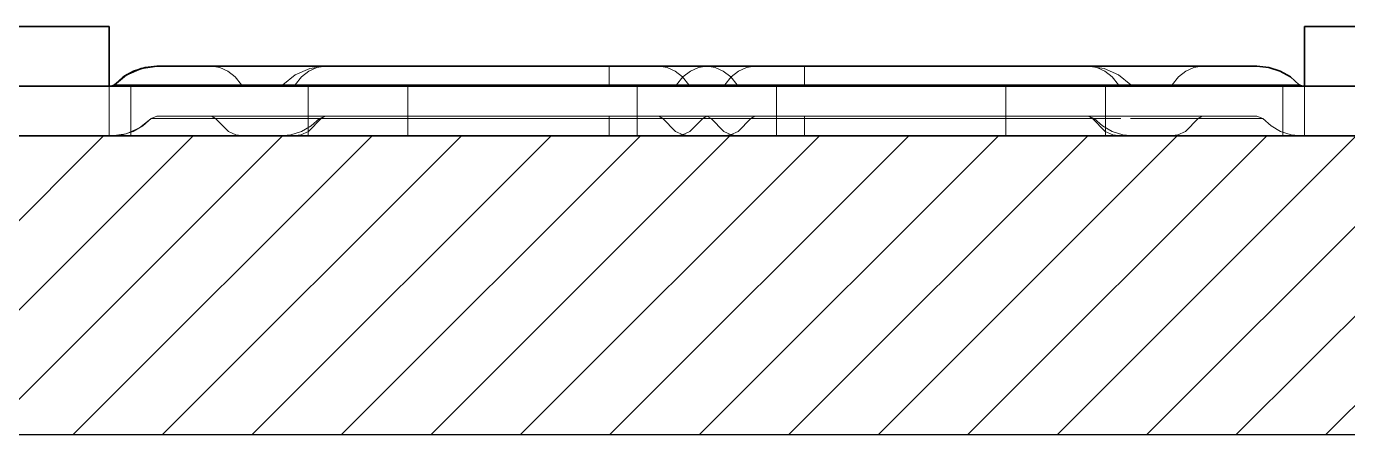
# Model space of a CAD drawing. Extents: x -442114 to -441356, y 420528 to 426243.
# Drawn here: x -441680.2 to -441613.9, y 423918.6 to 423939.1 of the extents above; entities that cross this region are included whole.
import ezdxf

# ---------------------------------------------------------------- set-up
doc = ezdxf.new("R2010")
doc.units = 0
doc.linetypes.add('DASHED2', pattern=[9.525, 6.35, -3.175])
for name, color, linetype, lineweight in [('GIZLI', 8, 'DASHED2', 18), ('GORUNEN', 7, 'Continuous', 35), ('SINIR', 7, 'Continuous', 35), ('TEGET', 8, 'Continuous', 18)]:
    doc.layers.add(name, color=color, linetype=linetype, lineweight=lineweight)

# ---------------------------------------------------------------- blocks, each defined once
blk = doc.blocks.new('JHKJHKJHKJ')
at = {"layer": 'GIZLI', "color": 6}
for points in [[(-441735.706, 423940.616), (-441720.206, 423940.616)], [(-441720.206, 423940.616), (-441720.206, 423937.616)], [(-441660.206, 423937.616), (-441660.206, 423940.616)], [(-441644.706, 423940.616), (-441660.206, 423940.616)], [(-441720.206, 423937.616), (-441735.706, 423937.616)], [(-441660.206, 423937.616), (-441644.706, 423937.616)]]:
    blk.add_lwpolyline(points, dxfattribs=at)
at = {"layer": 'GORUNEN', "color": 6}
for points in [[(-441735.706, 423940.616), (-441720.206, 423940.616)], [(-441720.206, 423937.616), (-441720.206, 423940.616)], [(-441660.206, 423937.616), (-441660.206, 423940.616)], [(-441644.706, 423940.616), (-441660.206, 423940.616)], [(-441735.706, 423937.616), (-441720.206, 423937.616)], [(-441644.706, 423937.616), (-441660.206, 423937.616)]]:
    blk.add_lwpolyline(points, dxfattribs=at)

msp = doc.modelspace()

# ---------------------------------------------------------------- hatches: boundary and pattern name
at = {"true_color": 0xf8f6b0}
h = msp.add_hatch(dxfattribs=at)
h.set_pattern_fill('ANSI31', color=51)
h.set_pattern_definition([(45, (0.0685, 3415.665), (-2.24506403, 2.24506403), [])])
h.paths.add_polyline_path([(-441856.104, 423933.616), (-441856.104, 423918.616), (-441436.094, 423918.616), (-441436.094, 423933.616)])

# ---------------------------------------------------------------- linework, layer by layer
at = {"color": 51, "true_color": 0xf8f6b0}
for p, q in [((-441436.094, 423933.616), (-441856.104, 423933.616)), ((-441856.104, 423918.616), (-441436.094, 423918.616))]:
    msp.add_line(p, q, dxfattribs=at)
at = {"layer": 'GIZLI', "color": 3}
for points in [[(-441675.832, 423936.181), (-441675.384, 423936.577), (-441674.864, 423936.872), (-441674.294, 423937.054), (-441673.699, 423937.116)], [(-441673.699, 423937.116), (-441673.63, 423937.116), (-441673.428, 423937.116), (-441672.708, 423937.116), (-441671.783, 423937.116), (-441670.963, 423937.116)], [(-441669.447, 423936.181), (-441669.766, 423936.577), (-441670.135, 423936.872), (-441670.54, 423937.054), (-441670.963, 423937.116)], [(-441665.243, 423937.116), (-441666.031, 423937.007), (-441666.761, 423936.687), (-441667.376, 423936.181)], [(-441666.758, 423936.181), (-441666.439, 423936.577), (-441666.07, 423936.872), (-441665.665, 423937.054), (-441665.243, 423937.116)], [(-441666.758, 423936.181), (-441666.439, 423936.577), (-441666.07, 423936.872), (-441665.665, 423937.054), (-441665.243, 423937.116)], [(-441665.243, 423937.116), (-441646.099, 423937.116)], [(-441648.515, 423937.116), (-441643.684, 423937.116)], [(-441646.999, 423936.181), (-441647.318, 423936.577), (-441647.687, 423936.872), (-441648.092, 423937.054), (-441648.515, 423937.116)], [(-441647.615, 423936.181), (-441647.296, 423936.577), (-441646.927, 423936.872), (-441646.522, 423937.054), (-441646.099, 423937.116)], [(-441647.615, 423936.181), (-441647.296, 423936.577), (-441646.927, 423936.872), (-441646.522, 423937.054), (-441646.099, 423937.116)], [(-441626.956, 423937.116), (-441646.099, 423937.116)], [(-441646.099, 423937.116), (-441626.956, 423937.116)], [(-441644.584, 423936.181), (-441644.902, 423936.577), (-441645.272, 423936.872), (-441645.677, 423937.054), (-441646.099, 423937.116)], [(-441644.584, 423936.181), (-441644.902, 423936.577), (-441645.272, 423936.872), (-441645.676, 423937.054), (-441646.099, 423937.116)], [(-441645.199, 423936.181), (-441644.881, 423936.577), (-441644.511, 423936.872), (-441644.107, 423937.054), (-441643.684, 423937.116)], [(-441643.684, 423937.116), (-441621.236, 423937.116)], [(-441625.44, 423936.181), (-441625.759, 423936.577), (-441626.129, 423936.872), (-441626.533, 423937.054), (-441626.956, 423937.116)], [(-441625.44, 423936.181), (-441625.759, 423936.577), (-441626.129, 423936.872), (-441626.533, 423937.054), (-441626.956, 423937.116)], [(-441624.823, 423936.181), (-441625.438, 423936.687), (-441626.167, 423937.007), (-441626.956, 423937.116)], [(-441622.751, 423936.181), (-441622.433, 423936.577), (-441622.063, 423936.872), (-441621.659, 423937.054), (-441621.236, 423937.116)], [(-441621.236, 423937.116), (-441620.415, 423937.116), (-441619.49, 423937.116), (-441618.771, 423937.116), (-441618.569, 423937.116), (-441618.499, 423937.116)], [(-441700.099, 423936.116), (-441592.099, 423936.116)], [(-441674.999, 423936.116), (-441675.15, 423936.116), (-441675.29, 423936.116), (-441675.418, 423936.116), (-441675.536, 423936.116), (-441675.643, 423936.116), (-441675.738, 423936.116), (-441675.823, 423936.116), (-441675.896, 423936.116), (-441675.958, 423936.116), (-441676.009, 423936.116), (-441676.048, 423936.116), (-441676.077, 423936.116), (-441676.094, 423936.116), (-441676.099, 423936.116)], [(-441676.099, 423936.116), (-441675.347, 423936.116), (-441673.128, 423936.116), (-441669.554, 423936.116), (-441664.804, 423936.116), (-441659.116, 423936.116), (-441652.775, 423936.116), (-441646.099, 423936.116), (-441639.424, 423936.116), (-441633.083, 423936.116), (-441627.395, 423936.116), (-441622.644, 423936.116), (-441619.07, 423936.116), (-441616.851, 423936.116), (-441616.099, 423936.116)], [(-441676.099, 423936.116), (-441676.099, 423933.616)], [(-441675.967, 423936.117), (-441675.98, 423936.116)], [(-441669.343, 423936.116), (-441670.257, 423936.116), (-441671.33, 423936.116), (-441673.576, 423936.116), (-441674.555, 423936.116), (-441675.323, 423936.116), (-441675.812, 423936.116), (-441675.98, 423936.116)], [(-441675.98, 423936.116), (-441675.859, 423936.116), (-441675.499, 423936.116), (-441674.903, 423936.116), (-441674.077, 423936.116), (-441673.029, 423936.116), (-441671.769, 423936.116), (-441670.309, 423936.116), (-441668.663, 423936.116), (-441666.847, 423936.116), (-441664.879, 423936.116), (-441662.777, 423936.116), (-441660.562, 423936.116), (-441655.875, 423936.116), (-441650.999, 423936.116)], [(-441666.099, 423936.116), (-441674.999, 423936.116)], [(-441674.999, 423936.116), (-441674.999, 423933.616)], [(-441669.447, 423936.181), (-441650.999, 423936.181)], [(-441669.447, 423936.181), (-441669.343, 423936.116)], [(-441669.343, 423936.116), (-441646.895, 423936.116)], [(-441667.376, 423936.181), (-441667.523, 423936.116)], [(-441666.862, 423936.116), (-441666.949, 423936.116), (-441667.031, 423936.116), (-441667.107, 423936.116), (-441667.177, 423936.116), (-441667.242, 423936.116), (-441667.3, 423936.116), (-441667.351, 423936.116), (-441667.396, 423936.116), (-441667.435, 423936.116), (-441667.466, 423936.116), (-441667.491, 423936.116), (-441667.509, 423936.116), (-441667.519, 423936.116), (-441667.523, 423936.116)], [(-441667.523, 423936.116), (-441667.519, 423936.116), (-441667.509, 423936.116), (-441667.491, 423936.116), (-441667.466, 423936.116), (-441667.435, 423936.116), (-441667.396, 423936.116), (-441667.351, 423936.116), (-441667.3, 423936.116), (-441667.242, 423936.116), (-441667.177, 423936.116), (-441667.107, 423936.116), (-441667.031, 423936.116), (-441666.949, 423936.116), (-441666.862, 423936.116)], [(-441666.758, 423936.181), (-441666.839, 423936.181), (-441666.916, 423936.181), (-441666.987, 423936.181), (-441667.053, 423936.181), (-441667.113, 423936.181), (-441667.167, 423936.181), (-441667.215, 423936.181), (-441667.257, 423936.181), (-441667.293, 423936.181), (-441667.323, 423936.181), (-441667.346, 423936.181), (-441667.363, 423936.181), (-441667.372, 423936.181), (-441667.376, 423936.181)], [(-441667.376, 423936.181), (-441667.372, 423936.181), (-441667.363, 423936.181), (-441667.346, 423936.181), (-441667.323, 423936.181), (-441667.293, 423936.181), (-441667.257, 423936.181), (-441667.215, 423936.181), (-441667.167, 423936.181), (-441667.113, 423936.181), (-441667.053, 423936.181), (-441666.987, 423936.181), (-441666.916, 423936.181), (-441666.839, 423936.181), (-441666.758, 423936.181)], [(-441666.862, 423936.116), (-441666.758, 423936.181)], [(-441666.862, 423936.116), (-441666.758, 423936.181)], [(-441666.862, 423936.116), (-441647.719, 423936.116)], [(-441647.719, 423936.116), (-441666.862, 423936.116)], [(-441666.758, 423936.181), (-441647.615, 423936.181)], [(-441650.999, 423936.181), (-441666.758, 423936.181)], [(-441666.099, 423933.616), (-441666.099, 423936.116)], [(-441666.099, 423933.616), (-441666.099, 423936.116)], [(-441661.099, 423936.116), (-441661.659, 423936.116), (-441662.212, 423936.116), (-441662.751, 423936.116), (-441663.269, 423936.116), (-441663.759, 423936.116), (-441664.217, 423936.116), (-441664.635, 423936.116), (-441665.008, 423936.116), (-441665.333, 423936.116), (-441665.604, 423936.116), (-441665.819, 423936.116), (-441665.974, 423936.116), (-441666.068, 423936.116), (-441666.099, 423936.116)], [(-441631.099, 423936.116), (-441661.099, 423936.116)], [(-441661.099, 423933.616), (-441661.099, 423936.116)], [(-441650.999, 423936.181), (-441646.999, 423936.181)], [(-441647.615, 423936.181), (-441650.999, 423936.181)], [(-441641.199, 423936.116), (-441650.999, 423936.116)], [(-441646.099, 423936.116), (-441646.491, 423936.116), (-441646.878, 423936.116), (-441647.255, 423936.116), (-441647.618, 423936.116), (-441647.961, 423936.116), (-441648.281, 423936.116), (-441648.574, 423936.116), (-441648.836, 423936.116), (-441649.063, 423936.116), (-441649.253, 423936.116), (-441649.403, 423936.116), (-441649.511, 423936.116), (-441649.577, 423936.116), (-441649.599, 423936.116)], [(-441649.599, 423936.116), (-441649.599, 423933.616)], [(-441649.599, 423936.116), (-441649.577, 423936.116), (-441649.511, 423936.116), (-441649.403, 423936.116), (-441649.253, 423936.116), (-441649.063, 423936.116), (-441648.836, 423936.116), (-441648.574, 423936.116), (-441648.281, 423936.116), (-441647.961, 423936.116), (-441647.618, 423936.116), (-441647.255, 423936.116), (-441646.878, 423936.116), (-441646.491, 423936.116), (-441646.099, 423936.116)], [(-441646.099, 423936.116), (-441646.491, 423936.116), (-441646.878, 423936.116), (-441647.255, 423936.116), (-441647.618, 423936.116), (-441647.961, 423936.116), (-441648.281, 423936.116), (-441648.574, 423936.116), (-441648.836, 423936.116), (-441649.063, 423936.116), (-441649.253, 423936.116), (-441649.403, 423936.116), (-441649.511, 423936.116), (-441649.577, 423936.116), (-441649.599, 423936.116)], [(-441649.599, 423936.116), (-441649.599, 423933.616)], [(-441649.599, 423936.116), (-441649.577, 423936.116), (-441649.511, 423936.116), (-441649.403, 423936.116), (-441649.253, 423936.116), (-441649.063, 423936.116), (-441648.836, 423936.116), (-441648.574, 423936.116), (-441648.281, 423936.116), (-441647.961, 423936.116), (-441647.618, 423936.116), (-441647.255, 423936.116), (-441646.878, 423936.116), (-441646.491, 423936.116), (-441646.099, 423936.116)], [(-441646.099, 423936.116), (-441646.491, 423936.116), (-441646.878, 423936.116), (-441647.255, 423936.116), (-441647.618, 423936.116), (-441647.961, 423936.116), (-441648.281, 423936.116), (-441648.574, 423936.116), (-441648.836, 423936.116), (-441649.063, 423936.116), (-441649.253, 423936.116), (-441649.403, 423936.116), (-441649.511, 423936.116), (-441649.577, 423936.116), (-441649.599, 423936.116)], [(-441649.599, 423936.116), (-441649.599, 423933.616)], [(-441649.599, 423936.116), (-441649.577, 423936.116), (-441649.511, 423936.116), (-441649.403, 423936.116), (-441649.253, 423936.116), (-441649.063, 423936.116), (-441648.836, 423936.116), (-441648.574, 423936.116), (-441648.281, 423936.116), (-441647.961, 423936.116), (-441647.618, 423936.116), (-441647.255, 423936.116), (-441646.878, 423936.116), (-441646.491, 423936.116), (-441646.099, 423936.116)], [(-441646.099, 423936.116), (-441646.491, 423936.116), (-441646.878, 423936.116), (-441647.255, 423936.116), (-441647.618, 423936.116), (-441647.961, 423936.116), (-441648.281, 423936.116), (-441648.574, 423936.116), (-441648.836, 423936.116), (-441649.063, 423936.116), (-441649.253, 423936.116), (-441649.403, 423936.116), (-441649.511, 423936.116), (-441649.577, 423936.116), (-441649.599, 423936.116)], [(-441649.599, 423936.116), (-441649.599, 423933.616)], [(-441649.599, 423936.116), (-441649.577, 423936.116), (-441649.511, 423936.116), (-441649.403, 423936.116), (-441649.253, 423936.116), (-441649.063, 423936.116), (-441648.836, 423936.116), (-441648.574, 423936.116), (-441648.281, 423936.116), (-441647.961, 423936.116), (-441647.618, 423936.116), (-441647.255, 423936.116), (-441646.878, 423936.116), (-441646.491, 423936.116), (-441646.099, 423936.116)], [(-441646.099, 423936.116), (-441646.491, 423936.116), (-441646.878, 423936.116), (-441647.255, 423936.116), (-441647.618, 423936.116), (-441647.961, 423936.116), (-441648.281, 423936.116), (-441648.574, 423936.116), (-441648.836, 423936.116), (-441649.063, 423936.116), (-441649.253, 423936.116), (-441649.403, 423936.116), (-441649.511, 423936.116), (-441649.577, 423936.116), (-441649.599, 423936.116)], [(-441649.599, 423936.116), (-441649.599, 423933.616)], [(-441649.599, 423936.116), (-441649.577, 423936.116), (-441649.511, 423936.116), (-441649.403, 423936.116), (-441649.253, 423936.116), (-441649.063, 423936.116), (-441648.836, 423936.116), (-441648.574, 423936.116), (-441648.281, 423936.116), (-441647.961, 423936.116), (-441647.618, 423936.116), (-441647.255, 423936.116), (-441646.878, 423936.116), (-441646.491, 423936.116), (-441646.099, 423936.116)], [(-441646.099, 423936.116), (-441646.491, 423936.116), (-441646.878, 423936.116), (-441647.255, 423936.116), (-441647.618, 423936.116), (-441647.961, 423936.116), (-441648.281, 423936.116), (-441648.574, 423936.116), (-441648.836, 423936.116), (-441649.063, 423936.116), (-441649.253, 423936.116), (-441649.403, 423936.116), (-441649.511, 423936.116), (-441649.577, 423936.116), (-441649.599, 423936.116)], [(-441649.599, 423936.116), (-441649.599, 423933.616)], [(-441649.599, 423936.116), (-441649.577, 423936.116), (-441649.511, 423936.116), (-441649.403, 423936.116), (-441649.253, 423936.116), (-441649.063, 423936.116), (-441648.836, 423936.116), (-441648.574, 423936.116), (-441648.281, 423936.116), (-441647.961, 423936.116), (-441647.618, 423936.116), (-441647.255, 423936.116), (-441646.878, 423936.116), (-441646.491, 423936.116), (-441646.099, 423936.116)], [(-441646.099, 423936.116), (-441646.491, 423936.116), (-441646.878, 423936.116), (-441647.255, 423936.116), (-441647.618, 423936.116), (-441647.961, 423936.116), (-441648.281, 423936.116), (-441648.574, 423936.116), (-441648.836, 423936.116), (-441649.063, 423936.116), (-441649.253, 423936.116), (-441649.403, 423936.116), (-441649.511, 423936.116), (-441649.577, 423936.116), (-441649.599, 423936.116)], [(-441649.599, 423936.116), (-441649.599, 423933.616)], [(-441649.599, 423936.116), (-441649.577, 423936.116), (-441649.511, 423936.116), (-441649.403, 423936.116), (-441649.253, 423936.116), (-441649.063, 423936.116), (-441648.836, 423936.116), (-441648.574, 423936.116), (-441648.281, 423936.116), (-441647.961, 423936.116), (-441647.618, 423936.116), (-441647.255, 423936.116), (-441646.878, 423936.116), (-441646.491, 423936.116), (-441646.099, 423936.116)], [(-441646.099, 423936.116), (-441646.491, 423936.116), (-441646.878, 423936.116), (-441647.255, 423936.116), (-441647.618, 423936.116), (-441647.961, 423936.116), (-441648.281, 423936.116), (-441648.574, 423936.116), (-441648.836, 423936.116), (-441649.063, 423936.116), (-441649.253, 423936.116), (-441649.403, 423936.116), (-441649.511, 423936.116), (-441649.577, 423936.116), (-441649.599, 423936.116)], [(-441649.599, 423936.116), (-441649.599, 423933.616)], [(-441649.599, 423936.116), (-441649.577, 423936.116), (-441649.511, 423936.116), (-441649.403, 423936.116), (-441649.253, 423936.116), (-441649.063, 423936.116), (-441648.836, 423936.116), (-441648.574, 423936.116), (-441648.281, 423936.116), (-441647.961, 423936.116), (-441647.618, 423936.116), (-441647.255, 423936.116), (-441646.878, 423936.116), (-441646.491, 423936.116), (-441646.099, 423936.116)], [(-441647.615, 423936.181), (-441647.719, 423936.116)], [(-441647.615, 423936.181), (-441647.719, 423936.116)], [(-441644.479, 423936.116), (-441644.67, 423936.116), (-441644.88, 423936.116), (-441645.104, 423936.116), (-441645.342, 423936.116), (-441645.589, 423936.116), (-441645.842, 423936.116), (-441646.099, 423936.116), (-441646.356, 423936.116), (-441646.61, 423936.116), (-441646.857, 423936.116), (-441647.094, 423936.116), (-441647.319, 423936.116), (-441647.528, 423936.116), (-441647.719, 423936.116)], [(-441647.719, 423936.116), (-441647.528, 423936.116), (-441647.319, 423936.116), (-441647.094, 423936.116), (-441646.857, 423936.116), (-441646.61, 423936.116), (-441646.356, 423936.116), (-441646.099, 423936.116), (-441645.842, 423936.116), (-441645.589, 423936.116), (-441645.342, 423936.116), (-441645.104, 423936.116), (-441644.88, 423936.116), (-441644.67, 423936.116), (-441644.479, 423936.116)], [(-441647.615, 423936.181), (-441644.584, 423936.181)], [(-441647.615, 423936.181), (-441647.436, 423936.181), (-441647.24, 423936.181), (-441647.03, 423936.181), (-441646.808, 423936.181), (-441646.577, 423936.181), (-441646.339, 423936.181), (-441646.099, 423936.181), (-441645.859, 423936.181), (-441645.622, 423936.181), (-441645.391, 423936.181), (-441645.169, 423936.181), (-441644.958, 423936.181), (-441644.763, 423936.181), (-441644.584, 423936.181)], [(-441645.199, 423936.181), (-441646.999, 423936.181)], [(-441646.895, 423936.116), (-441646.999, 423936.181)], [(-441645.304, 423936.116), (-441646.895, 423936.116)], [(-441642.599, 423936.116), (-441642.621, 423936.116), (-441642.687, 423936.116), (-441642.796, 423936.116), (-441642.946, 423936.116), (-441643.136, 423936.116), (-441643.363, 423936.116), (-441643.624, 423936.116), (-441643.917, 423936.116), (-441644.237, 423936.116), (-441644.581, 423936.116), (-441644.943, 423936.116), (-441645.32, 423936.116), (-441645.707, 423936.116), (-441646.099, 423936.116)], [(-441646.099, 423936.116), (-441645.707, 423936.116), (-441645.32, 423936.116), (-441644.943, 423936.116), (-441644.581, 423936.116), (-441644.237, 423936.116), (-441643.917, 423936.116), (-441643.624, 423936.116), (-441643.363, 423936.116), (-441643.136, 423936.116), (-441642.946, 423936.116), (-441642.796, 423936.116), (-441642.687, 423936.116), (-441642.621, 423936.116), (-441642.599, 423936.116)], [(-441642.599, 423936.116), (-441642.621, 423936.116), (-441642.687, 423936.116), (-441642.796, 423936.116), (-441642.946, 423936.116), (-441643.136, 423936.116), (-441643.363, 423936.116), (-441643.624, 423936.116), (-441643.917, 423936.116), (-441644.237, 423936.116), (-441644.581, 423936.116), (-441644.943, 423936.116), (-441645.32, 423936.116), (-441645.707, 423936.116), (-441646.099, 423936.116)], [(-441646.099, 423936.116), (-441645.707, 423936.116), (-441645.32, 423936.116), (-441644.943, 423936.116), (-441644.581, 423936.116), (-441644.237, 423936.116), (-441643.917, 423936.116), (-441643.624, 423936.116), (-441643.363, 423936.116), (-441643.136, 423936.116), (-441642.946, 423936.116), (-441642.796, 423936.116), (-441642.687, 423936.116), (-441642.621, 423936.116), (-441642.599, 423936.116)], [(-441642.599, 423936.116), (-441642.621, 423936.116), (-441642.687, 423936.116), (-441642.796, 423936.116), (-441642.946, 423936.116), (-441643.136, 423936.116), (-441643.363, 423936.116), (-441643.624, 423936.116), (-441643.917, 423936.116), (-441644.237, 423936.116), (-441644.581, 423936.116), (-441644.943, 423936.116), (-441645.32, 423936.116), (-441645.707, 423936.116), (-441646.099, 423936.116)], [(-441646.099, 423936.116), (-441645.707, 423936.116), (-441645.32, 423936.116), (-441644.943, 423936.116), (-441644.581, 423936.116), (-441644.237, 423936.116), (-441643.917, 423936.116), (-441643.624, 423936.116), (-441643.363, 423936.116), (-441643.136, 423936.116), (-441642.946, 423936.116), (-441642.796, 423936.116), (-441642.687, 423936.116), (-441642.621, 423936.116), (-441642.599, 423936.116)], [(-441642.599, 423936.116), (-441642.621, 423936.116), (-441642.687, 423936.116), (-441642.796, 423936.116), (-441642.946, 423936.116), (-441643.136, 423936.116), (-441643.363, 423936.116), (-441643.624, 423936.116), (-441643.917, 423936.116), (-441644.237, 423936.116), (-441644.581, 423936.116), (-441644.943, 423936.116), (-441645.32, 423936.116), (-441645.707, 423936.116), (-441646.099, 423936.116)], [(-441646.099, 423936.116), (-441645.707, 423936.116), (-441645.32, 423936.116), (-441644.943, 423936.116), (-441644.581, 423936.116), (-441644.237, 423936.116), (-441643.917, 423936.116), (-441643.624, 423936.116), (-441643.363, 423936.116), (-441643.136, 423936.116), (-441642.946, 423936.116), (-441642.796, 423936.116), (-441642.687, 423936.116), (-441642.621, 423936.116), (-441642.599, 423936.116)], [(-441642.599, 423936.116), (-441642.621, 423936.116), (-441642.687, 423936.116), (-441642.796, 423936.116), (-441642.946, 423936.116), (-441643.136, 423936.116), (-441643.363, 423936.116), (-441643.624, 423936.116), (-441643.917, 423936.116), (-441644.237, 423936.116), (-441644.581, 423936.116), (-441644.943, 423936.116), (-441645.32, 423936.116), (-441645.707, 423936.116), (-441646.099, 423936.116)], [(-441646.099, 423936.116), (-441645.707, 423936.116), (-441645.32, 423936.116), (-441644.943, 423936.116), (-441644.581, 423936.116), (-441644.237, 423936.116), (-441643.917, 423936.116), (-441643.624, 423936.116), (-441643.363, 423936.116), (-441643.136, 423936.116), (-441642.946, 423936.116), (-441642.796, 423936.116), (-441642.687, 423936.116), (-441642.621, 423936.116), (-441642.599, 423936.116)], [(-441642.599, 423936.116), (-441642.621, 423936.116), (-441642.687, 423936.116), (-441642.796, 423936.116), (-441642.946, 423936.116), (-441643.136, 423936.116), (-441643.363, 423936.116), (-441643.624, 423936.116), (-441643.917, 423936.116), (-441644.237, 423936.116), (-441644.581, 423936.116), (-441644.943, 423936.116), (-441645.32, 423936.116), (-441645.707, 423936.116), (-441646.099, 423936.116)], [(-441646.099, 423936.116), (-441645.707, 423936.116), (-441645.32, 423936.116), (-441644.943, 423936.116), (-441644.581, 423936.116), (-441644.237, 423936.116), (-441643.917, 423936.116), (-441643.624, 423936.116), (-441643.363, 423936.116), (-441643.136, 423936.116), (-441642.946, 423936.116), (-441642.796, 423936.116), (-441642.687, 423936.116), (-441642.621, 423936.116), (-441642.599, 423936.116)], [(-441642.599, 423936.116), (-441642.621, 423936.116), (-441642.687, 423936.116), (-441642.796, 423936.116), (-441642.946, 423936.116), (-441643.136, 423936.116), (-441643.363, 423936.116), (-441643.624, 423936.116), (-441643.917, 423936.116), (-441644.237, 423936.116), (-441644.581, 423936.116), (-441644.943, 423936.116), (-441645.32, 423936.116), (-441645.707, 423936.116), (-441646.099, 423936.116)], [(-441646.099, 423936.116), (-441645.707, 423936.116), (-441645.32, 423936.116), (-441644.943, 423936.116), (-441644.581, 423936.116), (-441644.237, 423936.116), (-441643.917, 423936.116), (-441643.624, 423936.116), (-441643.363, 423936.116), (-441643.136, 423936.116), (-441642.946, 423936.116), (-441642.796, 423936.116), (-441642.687, 423936.116), (-441642.621, 423936.116), (-441642.599, 423936.116)], [(-441642.599, 423936.116), (-441642.621, 423936.116), (-441642.687, 423936.116), (-441642.796, 423936.116), (-441642.946, 423936.116), (-441643.136, 423936.116), (-441643.363, 423936.116), (-441643.624, 423936.116), (-441643.917, 423936.116), (-441644.237, 423936.116), (-441644.581, 423936.116), (-441644.943, 423936.116), (-441645.32, 423936.116), (-441645.707, 423936.116), (-441646.099, 423936.116)], [(-441646.099, 423936.116), (-441645.707, 423936.116), (-441645.32, 423936.116), (-441644.943, 423936.116), (-441644.581, 423936.116), (-441644.237, 423936.116), (-441643.917, 423936.116), (-441643.624, 423936.116), (-441643.363, 423936.116), (-441643.136, 423936.116), (-441642.946, 423936.116), (-441642.796, 423936.116), (-441642.687, 423936.116), (-441642.621, 423936.116), (-441642.599, 423936.116)], [(-441645.199, 423936.181), (-441645.304, 423936.116)], [(-441645.304, 423936.116), (-441622.856, 423936.116)], [(-441645.199, 423936.181), (-441622.751, 423936.181)], [(-441625.44, 423936.181), (-441644.584, 423936.181)], [(-441644.584, 423936.181), (-441625.44, 423936.181)], [(-441644.479, 423936.116), (-441644.584, 423936.181)], [(-441644.479, 423936.116), (-441644.584, 423936.181)], [(-441625.336, 423936.116), (-441644.479, 423936.116)], [(-441644.479, 423936.116), (-441625.336, 423936.116)], [(-441642.599, 423936.116), (-441642.599, 423933.616)], [(-441642.599, 423936.116), (-441642.599, 423933.616)], [(-441642.599, 423936.116), (-441642.599, 423933.616)], [(-441642.599, 423936.116), (-441642.599, 423933.616)], [(-441642.599, 423936.116), (-441642.599, 423933.616)], [(-441642.599, 423936.116), (-441642.599, 423933.616)], [(-441642.599, 423936.116), (-441642.599, 423933.616)], [(-441642.599, 423936.116), (-441642.599, 423933.616)], [(-441641.199, 423936.116), (-441636.324, 423936.116), (-441631.637, 423936.116), (-441629.422, 423936.116), (-441627.32, 423936.116), (-441625.351, 423936.116), (-441623.536, 423936.116), (-441621.89, 423936.116), (-441620.43, 423936.116), (-441619.17, 423936.116), (-441618.121, 423936.116), (-441617.295, 423936.116), (-441616.699, 423936.116), (-441616.339, 423936.116), (-441616.219, 423936.116)], [(-441626.099, 423936.116), (-441626.131, 423936.116), (-441626.225, 423936.116), (-441626.38, 423936.116), (-441626.594, 423936.116), (-441626.866, 423936.116), (-441627.19, 423936.116), (-441627.564, 423936.116), (-441627.982, 423936.116), (-441628.439, 423936.116), (-441628.93, 423936.116), (-441629.448, 423936.116), (-441629.987, 423936.116), (-441630.539, 423936.116), (-441631.099, 423936.116)], [(-441631.099, 423936.116), (-441631.099, 423933.616)], [(-441626.099, 423936.116), (-441626.099, 423933.616)], [(-441626.099, 423933.616), (-441626.099, 423936.116)], [(-441617.199, 423936.116), (-441626.099, 423936.116)], [(-441625.44, 423936.181), (-441624.983, 423936.181), (-441624.823, 423936.181)], [(-441624.823, 423936.181), (-441625.44, 423936.181)], [(-441625.44, 423936.181), (-441625.336, 423936.116)], [(-441625.44, 423936.181), (-441625.336, 423936.116)], [(-441625.336, 423936.116), (-441625.249, 423936.116), (-441625.167, 423936.116), (-441625.091, 423936.116), (-441625.021, 423936.116), (-441624.957, 423936.116), (-441624.899, 423936.116), (-441624.847, 423936.116), (-441624.802, 423936.116), (-441624.764, 423936.116), (-441624.732, 423936.116), (-441624.707, 423936.116), (-441624.69, 423936.116), (-441624.679, 423936.116), (-441624.676, 423936.116)], [(-441624.676, 423936.116), (-441624.679, 423936.116), (-441624.69, 423936.116), (-441624.707, 423936.116), (-441624.732, 423936.116), (-441624.764, 423936.116), (-441624.802, 423936.116), (-441624.847, 423936.116), (-441624.899, 423936.116), (-441624.957, 423936.116), (-441625.021, 423936.116), (-441625.091, 423936.116), (-441625.167, 423936.116), (-441625.249, 423936.116), (-441625.336, 423936.116)], [(-441624.823, 423936.181), (-441624.676, 423936.116)], [(-441622.751, 423936.181), (-441622.856, 423936.116)], [(-441616.219, 423936.116), (-441616.387, 423936.116), (-441616.876, 423936.116), (-441617.644, 423936.116), (-441618.623, 423936.116), (-441620.869, 423936.116), (-441621.942, 423936.116), (-441622.856, 423936.116)], [(-441616.366, 423936.181), (-441616.422, 423936.181), (-441616.589, 423936.181), (-441617.228, 423936.181), (-441618.206, 423936.181), (-441619.406, 423936.181)], [(-441616.099, 423936.116), (-441616.105, 423936.116), (-441616.122, 423936.116), (-441616.15, 423936.116), (-441616.19, 423936.116), (-441616.24, 423936.116), (-441616.302, 423936.116), (-441616.376, 423936.116), (-441616.46, 423936.116), (-441616.556, 423936.116), (-441616.662, 423936.116), (-441616.78, 423936.116), (-441616.909, 423936.116), (-441617.049, 423936.116), (-441617.199, 423936.116)], [(-441617.199, 423933.616), (-441617.199, 423936.116)], [(-441616.366, 423936.181), (-441616.352, 423936.167), (-441616.299, 423936.133), (-441616.219, 423936.116)], [(-441616.099, 423936.116), (-441616.099, 423933.616)], [(-441675.98, 423933.616), (-441675.426, 423933.674), (-441674.895, 423933.843), (-441674.411, 423934.118), (-441673.993, 423934.487)], [(-441673.993, 423934.487), (-441674.566, 423934.016), (-441675.245, 423933.718), (-441675.98, 423933.616)], [(-441673.993, 423934.487), (-441674.566, 423934.016), (-441675.245, 423933.718), (-441675.98, 423933.616)], [(-441673.993, 423934.487), (-441673.699, 423934.616)], [(-441673.993, 423934.487), (-441673.699, 423934.616)], [(-441673.993, 423934.487), (-441673.699, 423934.616)], [(-441673.993, 423934.487), (-441673.699, 423934.616)], [(-441670.754, 423934.487), (-441671.725, 423934.487), (-441672.82, 423934.487), (-441673.297, 423934.487), (-441673.672, 423934.487), (-441673.911, 423934.487), (-441673.993, 423934.487)], [(-441673.993, 423934.487), (-441673.883, 423934.487), (-441673.551, 423934.487), (-441673.003, 423934.487), (-441672.242, 423934.487), (-441671.277, 423934.487), (-441670.117, 423934.487), (-441668.773, 423934.487), (-441667.258, 423934.487), (-441665.587, 423934.487), (-441663.776, 423934.487), (-441661.841, 423934.487), (-441659.802, 423934.487), (-441655.488, 423934.487), (-441650.999, 423934.487)], [(-441650.999, 423934.616), (-441655.43, 423934.616), (-441659.689, 423934.616), (-441661.702, 423934.616), (-441663.612, 423934.616), (-441665.4, 423934.616), (-441667.05, 423934.616), (-441668.545, 423934.616), (-441669.872, 423934.616), (-441671.017, 423934.616), (-441671.97, 423934.616), (-441672.721, 423934.616), (-441673.263, 423934.616), (-441673.59, 423934.616), (-441673.699, 423934.616)], [(-441673.699, 423934.616), (-441673.63, 423934.616), (-441673.428, 423934.616), (-441672.708, 423934.616), (-441671.783, 423934.616), (-441670.963, 423934.616)], [(-441670.963, 423934.616), (-441648.515, 423934.616)], [(-441670.754, 423934.487), (-441670.963, 423934.616)], [(-441670.754, 423934.487), (-441648.306, 423934.487)], [(-441670.754, 423934.487), (-441670.113, 423933.843), (-441669.736, 423933.674), (-441669.343, 423933.616)], [(-441665.537, 423934.487), (-441665.954, 423934.119), (-441666.439, 423933.843), (-441666.969, 423933.674), (-441667.523, 423933.616)], [(-441666.862, 423933.616), (-441666.469, 423933.674), (-441666.092, 423933.843), (-441665.452, 423934.487)], [(-441666.862, 423933.616), (-441666.469, 423933.674), (-441666.092, 423933.843), (-441665.452, 423934.487)], [(-441665.243, 423934.616), (-441665.537, 423934.487)], [(-441665.452, 423934.487), (-441665.463, 423934.487), (-441665.473, 423934.487), (-441665.483, 423934.487), (-441665.492, 423934.487), (-441665.5, 423934.487), (-441665.508, 423934.487), (-441665.515, 423934.487), (-441665.52, 423934.487), (-441665.525, 423934.487), (-441665.529, 423934.487), (-441665.533, 423934.487), (-441665.535, 423934.487), (-441665.536, 423934.487), (-441665.537, 423934.487)], [(-441665.537, 423934.487), (-441665.536, 423934.487), (-441665.535, 423934.487), (-441665.533, 423934.487), (-441665.529, 423934.487), (-441665.525, 423934.487), (-441665.52, 423934.487), (-441665.515, 423934.487), (-441665.508, 423934.487), (-441665.5, 423934.487), (-441665.492, 423934.487), (-441665.483, 423934.487), (-441665.473, 423934.487), (-441665.463, 423934.487), (-441665.452, 423934.487)], [(-441665.452, 423934.487), (-441665.243, 423934.616)], [(-441665.452, 423934.487), (-441665.243, 423934.616)], [(-441665.452, 423934.487), (-441646.308, 423934.487)], [(-441646.308, 423934.487), (-441665.452, 423934.487)], [(-441665.243, 423934.616), (-441646.099, 423934.616)], [(-441646.099, 423934.616), (-441665.243, 423934.616)], [(-441641.199, 423934.616), (-441650.999, 423934.616)], [(-441650.999, 423934.487), (-441650.999, 423934.616)], [(-441641.199, 423934.487), (-441650.999, 423934.487)], [(-441650.999, 423933.616), (-441650.999, 423933.843), (-441650.999, 423934.487)], [(-441648.515, 423934.616), (-441643.684, 423934.616)], [(-441648.306, 423934.487), (-441648.515, 423934.616)], [(-441643.893, 423934.487), (-441648.306, 423934.487)], [(-441646.895, 423933.616), (-441647.288, 423933.674), (-441647.665, 423933.843), (-441648.306, 423934.487)], [(-441646.308, 423934.487), (-441646.949, 423933.843), (-441647.326, 423933.674), (-441647.719, 423933.616)], [(-441646.308, 423934.487), (-441646.949, 423933.843), (-441647.326, 423933.674), (-441647.719, 423933.616)], [(-441646.308, 423934.487), (-441646.099, 423934.616)], [(-441646.308, 423934.487), (-441646.099, 423934.616)], [(-441646.308, 423934.487), (-441645.89, 423934.487)], [(-441646.308, 423934.487), (-441646.284, 423934.487), (-441646.257, 423934.487), (-441646.228, 423934.487), (-441646.197, 423934.487), (-441646.165, 423934.487), (-441646.132, 423934.487), (-441646.099, 423934.487), (-441646.066, 423934.487), (-441646.033, 423934.487), (-441646.001, 423934.487), (-441645.971, 423934.487), (-441645.942, 423934.487), (-441645.915, 423934.487), (-441645.89, 423934.487)], [(-441646.099, 423934.616), (-441626.956, 423934.616)], [(-441626.956, 423934.616), (-441646.099, 423934.616)], [(-441645.89, 423934.487), (-441646.099, 423934.616)], [(-441645.89, 423934.487), (-441646.099, 423934.616)], [(-441626.747, 423934.487), (-441645.89, 423934.487)], [(-441645.89, 423934.487), (-441626.747, 423934.487)], [(-441644.479, 423933.616), (-441644.873, 423933.674), (-441645.25, 423933.843), (-441645.89, 423934.487)], [(-441644.479, 423933.616), (-441644.873, 423933.674), (-441645.25, 423933.843), (-441645.89, 423934.487)], [(-441643.893, 423934.487), (-441644.533, 423933.843), (-441644.91, 423933.674), (-441645.304, 423933.616)], [(-441643.893, 423934.487), (-441643.684, 423934.616)], [(-441643.893, 423934.487), (-441621.445, 423934.487)], [(-441643.684, 423934.616), (-441621.236, 423934.616)], [(-441618.499, 423934.616), (-441618.609, 423934.616), (-441618.936, 423934.616), (-441619.477, 423934.616), (-441620.228, 423934.616), (-441621.181, 423934.616), (-441622.326, 423934.616), (-441623.653, 423934.616), (-441625.148, 423934.616), (-441626.797, 423934.616), (-441628.586, 423934.616), (-441630.495, 423934.616), (-441632.509, 423934.616), (-441636.768, 423934.616), (-441641.199, 423934.616)], [(-441641.199, 423934.487), (-441641.199, 423934.504), (-441641.199, 423934.52), (-441641.199, 423934.535), (-441641.199, 423934.548), (-441641.199, 423934.561), (-441641.199, 423934.572), (-441641.199, 423934.582), (-441641.199, 423934.591), (-441641.199, 423934.599), (-441641.199, 423934.605), (-441641.199, 423934.61), (-441641.199, 423934.613), (-441641.199, 423934.615), (-441641.199, 423934.616)], [(-441641.199, 423934.487), (-441618.205, 423934.487)], [(-441641.199, 423934.487), (-441641.199, 423934.373), (-441641.199, 423934.266), (-441641.199, 423934.166), (-441641.199, 423934.073), (-441641.199, 423933.988), (-441641.199, 423933.912), (-441641.199, 423933.843), (-441641.199, 423933.784), (-441641.199, 423933.733), (-441641.199, 423933.691), (-441641.199, 423933.658), (-441641.199, 423933.635), (-441641.199, 423933.621), (-441641.199, 423933.616)], [(-441626.747, 423934.487), (-441626.956, 423934.616)], [(-441626.747, 423934.487), (-441626.956, 423934.616)], [(-441626.662, 423934.487), (-441626.956, 423934.616)], [(-441626.747, 423934.487), (-441626.662, 423934.487)], [(-441626.662, 423934.487), (-441626.747, 423934.487)], [(-441626.747, 423934.487), (-441626.106, 423933.843), (-441625.729, 423933.674), (-441625.336, 423933.616)], [(-441626.747, 423934.487), (-441626.106, 423933.843), (-441625.729, 423933.674), (-441625.336, 423933.616)], [(-441626.662, 423934.487), (-441626.244, 423934.119), (-441625.76, 423933.843), (-441625.23, 423933.674), (-441624.676, 423933.616)], [(-441621.445, 423934.487), (-441622.085, 423933.843), (-441622.462, 423933.674), (-441622.856, 423933.616)], [(-441621.445, 423934.487), (-441621.236, 423934.616)], [(-441618.205, 423934.487), (-441618.287, 423934.487), (-441618.526, 423934.487), (-441618.901, 423934.487), (-441619.379, 423934.487), (-441620.473, 423934.487), (-441621.445, 423934.487)], [(-441621.236, 423934.616), (-441620.415, 423934.616), (-441619.49, 423934.616), (-441618.771, 423934.616), (-441618.569, 423934.616), (-441618.499, 423934.616)], [(-441618.205, 423934.487), (-441618.499, 423934.616)], [(-441618.205, 423934.487), (-441618.499, 423934.616)], [(-441616.219, 423933.616), (-441616.773, 423933.674), (-441617.303, 423933.843), (-441617.787, 423934.118), (-441618.205, 423934.487)], [(-441616.219, 423933.616), (-441616.773, 423933.674), (-441617.303, 423933.843), (-441617.787, 423934.118), (-441618.205, 423934.487)], [(-441700.099, 423933.616), (-441592.099, 423933.616)], [(-441674.999, 423933.616), (-441675.15, 423933.616), (-441675.29, 423933.616), (-441675.418, 423933.616), (-441675.536, 423933.616), (-441675.643, 423933.616), (-441675.738, 423933.616), (-441675.823, 423933.616), (-441675.896, 423933.616), (-441675.958, 423933.616), (-441676.009, 423933.616), (-441676.048, 423933.616), (-441676.077, 423933.616), (-441676.094, 423933.616), (-441676.099, 423933.616)], [(-441676.099, 423933.616), (-441675.347, 423933.616), (-441673.128, 423933.616), (-441669.554, 423933.616), (-441664.804, 423933.616), (-441659.116, 423933.616), (-441652.775, 423933.616), (-441646.099, 423933.616), (-441639.424, 423933.616), (-441633.083, 423933.616), (-441627.395, 423933.616), (-441622.644, 423933.616), (-441619.07, 423933.616), (-441616.851, 423933.616), (-441616.099, 423933.616)], [(-441669.343, 423933.616), (-441670.257, 423933.616), (-441671.33, 423933.616), (-441673.576, 423933.616), (-441674.555, 423933.616), (-441675.323, 423933.616), (-441675.812, 423933.616), (-441675.98, 423933.616)], [(-441675.98, 423933.616), (-441675.859, 423933.616), (-441675.499, 423933.616), (-441674.903, 423933.616), (-441674.077, 423933.616), (-441673.029, 423933.616), (-441671.769, 423933.616), (-441670.309, 423933.616), (-441668.663, 423933.616), (-441666.847, 423933.616), (-441664.879, 423933.616), (-441662.777, 423933.616), (-441660.562, 423933.616), (-441655.875, 423933.616), (-441650.999, 423933.616)], [(-441666.099, 423933.616), (-441674.999, 423933.616)], [(-441669.343, 423933.616), (-441646.895, 423933.616)], [(-441666.862, 423933.616), (-441666.949, 423933.616), (-441667.031, 423933.616), (-441667.107, 423933.616), (-441667.177, 423933.616), (-441667.242, 423933.616), (-441667.3, 423933.616), (-441667.351, 423933.616), (-441667.396, 423933.616), (-441667.435, 423933.616), (-441667.466, 423933.616), (-441667.491, 423933.616), (-441667.509, 423933.616), (-441667.519, 423933.616), (-441667.523, 423933.616)], [(-441667.523, 423933.616), (-441667.519, 423933.616), (-441667.509, 423933.616), (-441667.491, 423933.616), (-441667.466, 423933.616), (-441667.435, 423933.616), (-441667.396, 423933.616), (-441667.351, 423933.616), (-441667.3, 423933.616), (-441667.242, 423933.616), (-441667.177, 423933.616), (-441667.107, 423933.616), (-441667.031, 423933.616), (-441666.949, 423933.616), (-441666.862, 423933.616)], [(-441666.862, 423933.616), (-441647.719, 423933.616)], [(-441647.719, 423933.616), (-441666.862, 423933.616)], [(-441661.099, 423933.616), (-441661.659, 423933.616), (-441662.212, 423933.616), (-441662.751, 423933.616), (-441663.269, 423933.616), (-441663.759, 423933.616), (-441664.217, 423933.616), (-441664.635, 423933.616), (-441665.008, 423933.616), (-441665.333, 423933.616), (-441665.604, 423933.616), (-441665.819, 423933.616), (-441665.974, 423933.616), (-441666.068, 423933.616), (-441666.099, 423933.616)], [(-441631.099, 423933.616), (-441661.099, 423933.616)], [(-441641.199, 423933.616), (-441650.999, 423933.616)], [(-441646.099, 423933.616), (-441646.491, 423933.616), (-441646.878, 423933.616), (-441647.255, 423933.616), (-441647.618, 423933.616), (-441647.961, 423933.616), (-441648.281, 423933.616), (-441648.574, 423933.616), (-441648.836, 423933.616), (-441649.063, 423933.616), (-441649.253, 423933.616), (-441649.403, 423933.616), (-441649.511, 423933.616), (-441649.577, 423933.616), (-441649.599, 423933.616)], [(-441649.599, 423933.616), (-441649.577, 423933.616), (-441649.511, 423933.616), (-441649.403, 423933.616), (-441649.253, 423933.616), (-441649.063, 423933.616), (-441648.836, 423933.616), (-441648.574, 423933.616), (-441648.281, 423933.616), (-441647.961, 423933.616), (-441647.618, 423933.616), (-441647.255, 423933.616), (-441646.878, 423933.616), (-441646.491, 423933.616), (-441646.099, 423933.616)], [(-441646.099, 423933.616), (-441646.491, 423933.616), (-441646.878, 423933.616), (-441647.255, 423933.616), (-441647.618, 423933.616), (-441647.961, 423933.616), (-441648.281, 423933.616), (-441648.574, 423933.616), (-441648.836, 423933.616), (-441649.063, 423933.616), (-441649.253, 423933.616), (-441649.403, 423933.616), (-441649.511, 423933.616), (-441649.577, 423933.616), (-441649.599, 423933.616)], [(-441649.599, 423933.616), (-441649.577, 423933.616), (-441649.511, 423933.616), (-441649.403, 423933.616), (-441649.253, 423933.616), (-441649.063, 423933.616), (-441648.836, 423933.616), (-441648.574, 423933.616), (-441648.281, 423933.616), (-441647.961, 423933.616), (-441647.618, 423933.616), (-441647.255, 423933.616), (-441646.878, 423933.616), (-441646.491, 423933.616), (-441646.099, 423933.616)], [(-441646.099, 423933.616), (-441646.491, 423933.616), (-441646.878, 423933.616), (-441647.255, 423933.616), (-441647.618, 423933.616), (-441647.961, 423933.616), (-441648.281, 423933.616), (-441648.574, 423933.616), (-441648.836, 423933.616), (-441649.063, 423933.616), (-441649.253, 423933.616), (-441649.403, 423933.616), (-441649.511, 423933.616), (-441649.577, 423933.616), (-441649.599, 423933.616)], [(-441649.599, 423933.616), (-441649.577, 423933.616), (-441649.511, 423933.616), (-441649.403, 423933.616), (-441649.253, 423933.616), (-441649.063, 423933.616), (-441648.836, 423933.616), (-441648.574, 423933.616), (-441648.281, 423933.616), (-441647.961, 423933.616), (-441647.618, 423933.616), (-441647.255, 423933.616), (-441646.878, 423933.616), (-441646.491, 423933.616), (-441646.099, 423933.616)], [(-441646.099, 423933.616), (-441646.491, 423933.616), (-441646.878, 423933.616), (-441647.255, 423933.616), (-441647.618, 423933.616), (-441647.961, 423933.616), (-441648.281, 423933.616), (-441648.574, 423933.616), (-441648.836, 423933.616), (-441649.063, 423933.616), (-441649.253, 423933.616), (-441649.403, 423933.616), (-441649.511, 423933.616), (-441649.577, 423933.616), (-441649.599, 423933.616)], [(-441649.599, 423933.616), (-441649.577, 423933.616), (-441649.511, 423933.616), (-441649.403, 423933.616), (-441649.253, 423933.616), (-441649.063, 423933.616), (-441648.836, 423933.616), (-441648.574, 423933.616), (-441648.281, 423933.616), (-441647.961, 423933.616), (-441647.618, 423933.616), (-441647.255, 423933.616), (-441646.878, 423933.616), (-441646.491, 423933.616), (-441646.099, 423933.616)], [(-441646.099, 423933.616), (-441646.491, 423933.616), (-441646.878, 423933.616), (-441647.255, 423933.616), (-441647.618, 423933.616), (-441647.961, 423933.616), (-441648.281, 423933.616), (-441648.574, 423933.616), (-441648.836, 423933.616), (-441649.063, 423933.616), (-441649.253, 423933.616), (-441649.403, 423933.616), (-441649.511, 423933.616), (-441649.577, 423933.616), (-441649.599, 423933.616)], [(-441649.599, 423933.616), (-441649.577, 423933.616), (-441649.511, 423933.616), (-441649.403, 423933.616), (-441649.253, 423933.616), (-441649.063, 423933.616), (-441648.836, 423933.616), (-441648.574, 423933.616), (-441648.281, 423933.616), (-441647.961, 423933.616), (-441647.618, 423933.616), (-441647.255, 423933.616), (-441646.878, 423933.616), (-441646.491, 423933.616), (-441646.099, 423933.616)], [(-441646.099, 423933.616), (-441646.491, 423933.616), (-441646.878, 423933.616), (-441647.255, 423933.616), (-441647.618, 423933.616), (-441647.961, 423933.616), (-441648.281, 423933.616), (-441648.574, 423933.616), (-441648.836, 423933.616), (-441649.063, 423933.616), (-441649.253, 423933.616), (-441649.403, 423933.616), (-441649.511, 423933.616), (-441649.577, 423933.616), (-441649.599, 423933.616)], [(-441649.599, 423933.616), (-441649.577, 423933.616), (-441649.511, 423933.616), (-441649.403, 423933.616), (-441649.253, 423933.616), (-441649.063, 423933.616), (-441648.836, 423933.616), (-441648.574, 423933.616), (-441648.281, 423933.616), (-441647.961, 423933.616), (-441647.618, 423933.616), (-441647.255, 423933.616), (-441646.878, 423933.616), (-441646.491, 423933.616), (-441646.099, 423933.616)], [(-441646.099, 423933.616), (-441646.491, 423933.616), (-441646.878, 423933.616), (-441647.255, 423933.616), (-441647.618, 423933.616), (-441647.961, 423933.616), (-441648.281, 423933.616), (-441648.574, 423933.616), (-441648.836, 423933.616), (-441649.063, 423933.616), (-441649.253, 423933.616), (-441649.403, 423933.616), (-441649.511, 423933.616), (-441649.577, 423933.616), (-441649.599, 423933.616)], [(-441649.599, 423933.616), (-441649.577, 423933.616), (-441649.511, 423933.616), (-441649.403, 423933.616), (-441649.253, 423933.616), (-441649.063, 423933.616), (-441648.836, 423933.616), (-441648.574, 423933.616), (-441648.281, 423933.616), (-441647.961, 423933.616), (-441647.618, 423933.616), (-441647.255, 423933.616), (-441646.878, 423933.616), (-441646.491, 423933.616), (-441646.099, 423933.616)], [(-441646.099, 423933.616), (-441646.491, 423933.616), (-441646.878, 423933.616), (-441647.255, 423933.616), (-441647.618, 423933.616), (-441647.961, 423933.616), (-441648.281, 423933.616), (-441648.574, 423933.616), (-441648.836, 423933.616), (-441649.063, 423933.616), (-441649.253, 423933.616), (-441649.403, 423933.616), (-441649.511, 423933.616), (-441649.577, 423933.616), (-441649.599, 423933.616)], [(-441649.599, 423933.616), (-441649.577, 423933.616), (-441649.511, 423933.616), (-441649.403, 423933.616), (-441649.253, 423933.616), (-441649.063, 423933.616), (-441648.836, 423933.616), (-441648.574, 423933.616), (-441648.281, 423933.616), (-441647.961, 423933.616), (-441647.618, 423933.616), (-441647.255, 423933.616), (-441646.878, 423933.616), (-441646.491, 423933.616), (-441646.099, 423933.616)], [(-441644.479, 423933.616), (-441644.67, 423933.616), (-441644.88, 423933.616), (-441645.104, 423933.616), (-441645.342, 423933.616), (-441645.589, 423933.616), (-441645.842, 423933.616), (-441646.099, 423933.616), (-441646.356, 423933.616), (-441646.61, 423933.616), (-441646.857, 423933.616), (-441647.094, 423933.616), (-441647.319, 423933.616), (-441647.528, 423933.616), (-441647.719, 423933.616)], [(-441647.719, 423933.616), (-441647.528, 423933.616), (-441647.319, 423933.616), (-441647.094, 423933.616), (-441646.857, 423933.616), (-441646.61, 423933.616), (-441646.356, 423933.616), (-441646.099, 423933.616), (-441645.842, 423933.616), (-441645.589, 423933.616), (-441645.342, 423933.616), (-441645.104, 423933.616), (-441644.88, 423933.616), (-441644.67, 423933.616), (-441644.479, 423933.616)], [(-441645.304, 423933.616), (-441646.895, 423933.616)], [(-441642.599, 423933.616), (-441642.621, 423933.616), (-441642.687, 423933.616), (-441642.796, 423933.616), (-441642.946, 423933.616), (-441643.136, 423933.616), (-441643.363, 423933.616), (-441643.624, 423933.616), (-441643.917, 423933.616), (-441644.237, 423933.616), (-441644.581, 423933.616), (-441644.943, 423933.616), (-441645.32, 423933.616), (-441645.707, 423933.616), (-441646.099, 423933.616)], [(-441646.099, 423933.616), (-441645.707, 423933.616), (-441645.32, 423933.616), (-441644.943, 423933.616), (-441644.581, 423933.616), (-441644.237, 423933.616), (-441643.917, 423933.616), (-441643.624, 423933.616), (-441643.363, 423933.616), (-441643.136, 423933.616), (-441642.946, 423933.616), (-441642.796, 423933.616), (-441642.687, 423933.616), (-441642.621, 423933.616), (-441642.599, 423933.616)], [(-441642.599, 423933.616), (-441642.621, 423933.616), (-441642.687, 423933.616), (-441642.796, 423933.616), (-441642.946, 423933.616), (-441643.136, 423933.616), (-441643.363, 423933.616), (-441643.624, 423933.616), (-441643.917, 423933.616), (-441644.237, 423933.616), (-441644.581, 423933.616), (-441644.943, 423933.616), (-441645.32, 423933.616), (-441645.707, 423933.616), (-441646.099, 423933.616)], [(-441646.099, 423933.616), (-441645.707, 423933.616), (-441645.32, 423933.616), (-441644.943, 423933.616), (-441644.581, 423933.616), (-441644.237, 423933.616), (-441643.917, 423933.616), (-441643.624, 423933.616), (-441643.363, 423933.616), (-441643.136, 423933.616), (-441642.946, 423933.616), (-441642.796, 423933.616), (-441642.687, 423933.616), (-441642.621, 423933.616), (-441642.599, 423933.616)], [(-441642.599, 423933.616), (-441642.621, 423933.616), (-441642.687, 423933.616), (-441642.796, 423933.616), (-441642.946, 423933.616), (-441643.136, 423933.616), (-441643.363, 423933.616), (-441643.624, 423933.616), (-441643.917, 423933.616), (-441644.237, 423933.616), (-441644.581, 423933.616), (-441644.943, 423933.616), (-441645.32, 423933.616), (-441645.707, 423933.616), (-441646.099, 423933.616)], [(-441646.099, 423933.616), (-441645.707, 423933.616), (-441645.32, 423933.616), (-441644.943, 423933.616), (-441644.581, 423933.616), (-441644.237, 423933.616), (-441643.917, 423933.616), (-441643.624, 423933.616), (-441643.363, 423933.616), (-441643.136, 423933.616), (-441642.946, 423933.616), (-441642.796, 423933.616), (-441642.687, 423933.616), (-441642.621, 423933.616), (-441642.599, 423933.616)], [(-441642.599, 423933.616), (-441642.621, 423933.616), (-441642.687, 423933.616), (-441642.796, 423933.616), (-441642.946, 423933.616), (-441643.136, 423933.616), (-441643.363, 423933.616), (-441643.624, 423933.616), (-441643.917, 423933.616), (-441644.237, 423933.616), (-441644.581, 423933.616), (-441644.943, 423933.616), (-441645.32, 423933.616), (-441645.707, 423933.616), (-441646.099, 423933.616)], [(-441646.099, 423933.616), (-441645.707, 423933.616), (-441645.32, 423933.616), (-441644.943, 423933.616), (-441644.581, 423933.616), (-441644.237, 423933.616), (-441643.917, 423933.616), (-441643.624, 423933.616), (-441643.363, 423933.616), (-441643.136, 423933.616), (-441642.946, 423933.616), (-441642.796, 423933.616), (-441642.687, 423933.616), (-441642.621, 423933.616), (-441642.599, 423933.616)], [(-441642.599, 423933.616), (-441642.621, 423933.616), (-441642.687, 423933.616), (-441642.796, 423933.616), (-441642.946, 423933.616), (-441643.136, 423933.616), (-441643.363, 423933.616), (-441643.624, 423933.616), (-441643.917, 423933.616), (-441644.237, 423933.616), (-441644.581, 423933.616), (-441644.943, 423933.616), (-441645.32, 423933.616), (-441645.707, 423933.616), (-441646.099, 423933.616)], [(-441646.099, 423933.616), (-441645.707, 423933.616), (-441645.32, 423933.616), (-441644.943, 423933.616), (-441644.581, 423933.616), (-441644.237, 423933.616), (-441643.917, 423933.616), (-441643.624, 423933.616), (-441643.363, 423933.616), (-441643.136, 423933.616), (-441642.946, 423933.616), (-441642.796, 423933.616), (-441642.687, 423933.616), (-441642.621, 423933.616), (-441642.599, 423933.616)], [(-441642.599, 423933.616), (-441642.621, 423933.616), (-441642.687, 423933.616), (-441642.796, 423933.616), (-441642.946, 423933.616), (-441643.136, 423933.616), (-441643.363, 423933.616), (-441643.624, 423933.616), (-441643.917, 423933.616), (-441644.237, 423933.616), (-441644.581, 423933.616), (-441644.943, 423933.616), (-441645.32, 423933.616), (-441645.707, 423933.616), (-441646.099, 423933.616)], [(-441646.099, 423933.616), (-441645.707, 423933.616), (-441645.32, 423933.616), (-441644.943, 423933.616), (-441644.581, 423933.616), (-441644.237, 423933.616), (-441643.917, 423933.616), (-441643.624, 423933.616), (-441643.363, 423933.616), (-441643.136, 423933.616), (-441642.946, 423933.616), (-441642.796, 423933.616), (-441642.687, 423933.616), (-441642.621, 423933.616), (-441642.599, 423933.616)], [(-441642.599, 423933.616), (-441642.621, 423933.616), (-441642.687, 423933.616), (-441642.796, 423933.616), (-441642.946, 423933.616), (-441643.136, 423933.616), (-441643.363, 423933.616), (-441643.624, 423933.616), (-441643.917, 423933.616), (-441644.237, 423933.616), (-441644.581, 423933.616), (-441644.943, 423933.616), (-441645.32, 423933.616), (-441645.707, 423933.616), (-441646.099, 423933.616)], [(-441646.099, 423933.616), (-441645.707, 423933.616), (-441645.32, 423933.616), (-441644.943, 423933.616), (-441644.581, 423933.616), (-441644.237, 423933.616), (-441643.917, 423933.616), (-441643.624, 423933.616), (-441643.363, 423933.616), (-441643.136, 423933.616), (-441642.946, 423933.616), (-441642.796, 423933.616), (-441642.687, 423933.616), (-441642.621, 423933.616), (-441642.599, 423933.616)], [(-441642.599, 423933.616), (-441642.621, 423933.616), (-441642.687, 423933.616), (-441642.796, 423933.616), (-441642.946, 423933.616), (-441643.136, 423933.616), (-441643.363, 423933.616), (-441643.624, 423933.616), (-441643.917, 423933.616), (-441644.237, 423933.616), (-441644.581, 423933.616), (-441644.943, 423933.616), (-441645.32, 423933.616), (-441645.707, 423933.616), (-441646.099, 423933.616)], [(-441646.099, 423933.616), (-441645.707, 423933.616), (-441645.32, 423933.616), (-441644.943, 423933.616), (-441644.581, 423933.616), (-441644.237, 423933.616), (-441643.917, 423933.616), (-441643.624, 423933.616), (-441643.363, 423933.616), (-441643.136, 423933.616), (-441642.946, 423933.616), (-441642.796, 423933.616), (-441642.687, 423933.616), (-441642.621, 423933.616), (-441642.599, 423933.616)], [(-441645.304, 423933.616), (-441622.856, 423933.616)], [(-441625.336, 423933.616), (-441644.479, 423933.616)], [(-441644.479, 423933.616), (-441625.336, 423933.616)], [(-441641.199, 423933.616), (-441636.324, 423933.616), (-441631.637, 423933.616), (-441629.422, 423933.616), (-441627.32, 423933.616), (-441625.351, 423933.616), (-441623.536, 423933.616), (-441621.89, 423933.616), (-441620.43, 423933.616), (-441619.17, 423933.616), (-441618.121, 423933.616), (-441617.295, 423933.616), (-441616.699, 423933.616), (-441616.339, 423933.616), (-441616.219, 423933.616)], [(-441626.099, 423933.616), (-441626.131, 423933.616), (-441626.225, 423933.616), (-441626.38, 423933.616), (-441626.594, 423933.616), (-441626.866, 423933.616), (-441627.19, 423933.616), (-441627.564, 423933.616), (-441627.982, 423933.616), (-441628.439, 423933.616), (-441628.93, 423933.616), (-441629.448, 423933.616), (-441629.987, 423933.616), (-441630.539, 423933.616), (-441631.099, 423933.616)], [(-441617.199, 423933.616), (-441626.099, 423933.616)], [(-441625.336, 423933.616), (-441625.249, 423933.616), (-441625.167, 423933.616), (-441625.091, 423933.616), (-441625.021, 423933.616), (-441624.957, 423933.616), (-441624.899, 423933.616), (-441624.847, 423933.616), (-441624.802, 423933.616), (-441624.764, 423933.616), (-441624.732, 423933.616), (-441624.707, 423933.616), (-441624.69, 423933.616), (-441624.679, 423933.616), (-441624.676, 423933.616)], [(-441624.676, 423933.616), (-441624.679, 423933.616), (-441624.69, 423933.616), (-441624.707, 423933.616), (-441624.732, 423933.616), (-441624.764, 423933.616), (-441624.802, 423933.616), (-441624.847, 423933.616), (-441624.899, 423933.616), (-441624.957, 423933.616), (-441625.021, 423933.616), (-441625.091, 423933.616), (-441625.167, 423933.616), (-441625.249, 423933.616), (-441625.336, 423933.616)], [(-441616.219, 423933.616), (-441616.387, 423933.616), (-441616.876, 423933.616), (-441617.644, 423933.616), (-441618.623, 423933.616), (-441620.869, 423933.616), (-441621.942, 423933.616), (-441622.856, 423933.616)], [(-441616.099, 423933.616), (-441616.105, 423933.616), (-441616.122, 423933.616), (-441616.15, 423933.616), (-441616.19, 423933.616), (-441616.24, 423933.616), (-441616.302, 423933.616), (-441616.376, 423933.616), (-441616.46, 423933.616), (-441616.556, 423933.616), (-441616.662, 423933.616), (-441616.78, 423933.616), (-441616.909, 423933.616), (-441617.049, 423933.616), (-441617.199, 423933.616)]]:
    msp.add_lwpolyline(points, dxfattribs=at)
at = {"layer": 'GORUNEN'}
for points in [[(-441675.832, 423936.181), (-441675.384, 423936.577), (-441674.864, 423936.872), (-441674.294, 423937.054), (-441673.699, 423937.116)], [(-441675.832, 423936.181), (-441675.218, 423936.687), (-441674.488, 423937.007), (-441673.699, 423937.116)], [(-441616.366, 423936.181), (-441616.815, 423936.577), (-441617.335, 423936.872), (-441617.904, 423937.054), (-441618.499, 423937.116)]]:
    msp.add_lwpolyline(points, dxfattribs=at)
at = {"layer": 'GORUNEN', "color": 3}
for points in [[(-441650.999, 423937.116), (-441655.43, 423937.116), (-441659.689, 423937.116), (-441661.702, 423937.116), (-441663.612, 423937.116), (-441665.4, 423937.116), (-441667.05, 423937.116), (-441668.545, 423937.116), (-441669.872, 423937.116), (-441671.017, 423937.116), (-441671.97, 423937.116), (-441672.721, 423937.116), (-441673.263, 423937.116), (-441673.59, 423937.116), (-441673.699, 423937.116)], [(-441670.963, 423937.116), (-441648.515, 423937.116)], [(-441646.099, 423937.116), (-441665.243, 423937.116)], [(-441641.199, 423937.116), (-441650.999, 423937.116)], [(-441618.499, 423937.116), (-441618.609, 423937.116), (-441618.936, 423937.116), (-441619.477, 423937.116), (-441620.228, 423937.116), (-441621.181, 423937.116), (-441622.326, 423937.116), (-441623.653, 423937.116), (-441625.148, 423937.116), (-441626.797, 423937.116), (-441628.586, 423937.116), (-441630.495, 423937.116), (-441632.509, 423937.116), (-441636.768, 423937.116), (-441641.199, 423937.116)], [(-441616.366, 423936.181), (-441616.815, 423936.577), (-441617.335, 423936.872), (-441617.904, 423937.054), (-441618.499, 423937.116)], [(-441700.099, 423936.116), (-441592.099, 423936.116)], [(-441675.98, 423936.116), (-441675.832, 423936.181)], [(-441675.832, 423936.181), (-441675.98, 423936.116)], [(-441616.219, 423936.116), (-441616.366, 423936.181)], [(-441616.219, 423936.116), (-441616.366, 423936.181)], [(-441700.099, 423933.616), (-441592.099, 423933.616)]]:
    msp.add_lwpolyline(points, dxfattribs=at)
at = {"layer": 'SINIR', "color": 3}
for points in [[(-441675.98, 423936.116), (-441675.98, 423936.116)], [(-441675.832, 423936.181), (-441675.846, 423936.167), (-441675.899, 423936.133), (-441675.967, 423936.117)]]:
    msp.add_lwpolyline(points, dxfattribs=at)
at = {"layer": 'TEGET'}
msp.add_lwpolyline([(-441675.832, 423936.181), (-441675.218, 423936.687), (-441674.488, 423937.007), (-441673.699, 423937.116)], dxfattribs=at)
at = {"layer": 'TEGET', "color": 3}
for points in [[(-441650.999, 423936.181), (-441650.999, 423936.872), (-441650.999, 423937.116)], [(-441641.199, 423936.181), (-441641.199, 423936.303), (-441641.199, 423936.418), (-441641.199, 423936.526), (-441641.199, 423936.625), (-441641.199, 423936.716), (-441641.199, 423936.799), (-441641.199, 423936.872), (-441641.199, 423936.936), (-441641.199, 423936.991), (-441641.199, 423937.036), (-441641.199, 423937.071), (-441641.199, 423937.096), (-441641.199, 423937.111), (-441641.199, 423937.116)], [(-441675.832, 423936.181), (-441675.98, 423936.116)], [(-441674.616, 423936.181), (-441675.13, 423936.181), (-441675.514, 423936.181), (-441675.752, 423936.181), (-441675.832, 423936.181)], [(-441675.832, 423936.181), (-441675.713, 423936.181), (-441675.355, 423936.181), (-441674.762, 423936.181), (-441673.941, 423936.181), (-441672.898, 423936.181), (-441671.646, 423936.181), (-441670.194, 423936.181), (-441668.559, 423936.181), (-441666.754, 423936.181), (-441664.798, 423936.181), (-441662.708, 423936.181), (-441660.506, 423936.181), (-441655.846, 423936.181), (-441650.999, 423936.181)], [(-441669.447, 423936.181), (-441669.453, 423936.181)], [(-441650.999, 423936.181), (-441650.999, 423936.181)], [(-441641.199, 423936.181), (-441650.999, 423936.181)], [(-441650.999, 423936.181), (-441650.999, 423936.181)], [(-441650.999, 423936.116), (-441650.999, 423936.181)], [(-441641.199, 423936.181), (-441616.366, 423936.181)], [(-441641.199, 423936.181), (-441641.199, 423936.172), (-441641.199, 423936.164), (-441641.199, 423936.157), (-441641.199, 423936.15), (-441641.199, 423936.144), (-441641.199, 423936.138), (-441641.199, 423936.133), (-441641.199, 423936.129), (-441641.199, 423936.125), (-441641.199, 423936.122), (-441641.199, 423936.119), (-441641.199, 423936.118), (-441641.199, 423936.116), (-441641.199, 423936.116)], [(-441619.406, 423936.181), (-441622.751, 423936.181)]]:
    msp.add_lwpolyline(points, dxfattribs=at)

# ---------------------------------------------------------------- block references
msp.add_blockref('JHKJHKJHKJ', (44.106, -1.5))

doc.saveas('drawing.dxf')
